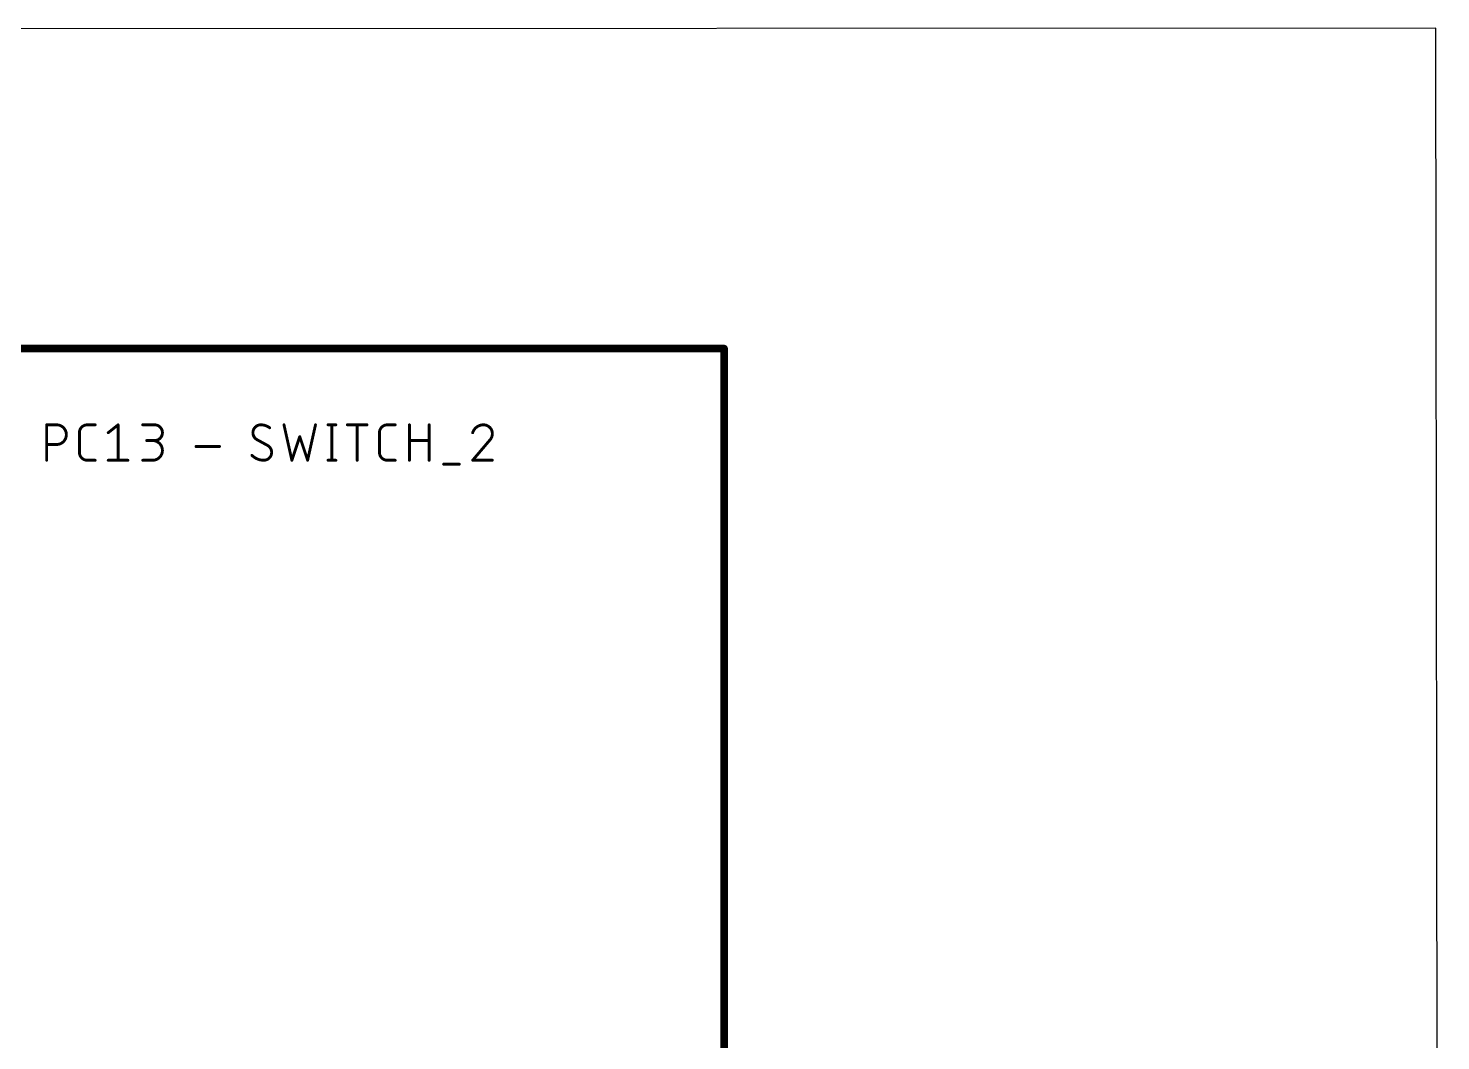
# Model space of a CAD drawing. Extents: x -18 to 127, y -8 to 112.
# Drawn here: x 89.55 to 127, y 85.65 to 112.49 of the extents above; entities that cross this region are included whole.
import ezdxf

# ---------------------------------------------------------------- set-up
doc = ezdxf.new("R2010")
doc.units = 0
doc.layers.add('20', color=31, linetype='CONTINUOUS')
doc.layers.add('21', color=253, linetype='CONTINUOUS')

msp = doc.modelspace()

# ---------------------------------------------------------------- linework, layer by layer
at = {"layer": '20'}
for p, q in [((126.873, 112.492), (-18, 112.43)), ((127, -8), (126.873, 112.492))]:
    msp.add_line(p, q, dxfattribs=at)
at = {"layer": '21'}
for points, const_width in [([(59, 104), (108, 104)], 0.2), ([(108, 104), (108, 0)], 0.2), ([(90.0381, 101.0381), (90.0381, 101.9779)], 0.0762), ([(90.0381, 101.9779), (90.2992, 101.9779)], 0.0762), ([(91.1152, 101.9779), (91.324, 101.9779)], 0.0762), ([(91.6709, 101.7691), (91.9319, 101.9779)], 0.0762), ([(91.9319, 101.9779), (91.9319, 101.0381)], 0.0762), ([(92.5853, 101.9779), (92.8986, 101.9779)], 0.0762), ([(96.3301, 101.9779), (96.5389, 101.0381)], 0.0762), ([(96.9566, 101.0381), (97.1654, 101.9779)], 0.0762), ([(97.4968, 101.9779), (97.7056, 101.9779)], 0.0762), ([(97.6012, 101.9779), (97.6012, 101.0381)], 0.0762), ([(98.0107, 101.9779), (98.5328, 101.9779)], 0.0762), ([(98.2718, 101.0381), (98.2718, 101.9779)], 0.0762), ([(99.0704, 101.9779), (99.2793, 101.9779)], 0.0762), ([(99.6566, 101.0381), (99.6566, 101.9779)], 0.0762), ([(100.1787, 101.9779), (100.1787, 101.0381)], 0.0762), ([(90.2992, 101.4558), (90.0381, 101.4558)], 0.0762), ([(90.9063, 101.2469), (90.9063, 101.7691)], 0.0762), ([(92.8986, 101.5602), (92.6897, 101.5602)], 0.0762), ([(95.8986, 101.4297), (95.6114, 101.5863)], 0.0762), ([(96.5389, 101.0381), (96.7478, 101.6646)], 0.0762), ([(96.7478, 101.6646), (96.9566, 101.0381)], 0.0762), ([(98.8616, 101.2469), (98.8616, 101.7691)], 0.0762), ([(99.6566, 101.5602), (100.1787, 101.5602)], 0.0762), ([(101.7768, 101.5602), (101.333, 101.0381)], 0.0762), ([(93.9961, 101.4036), (94.6226, 101.4036)], 0.0762), ([(91.324, 101.0381), (91.1152, 101.0381)], 0.0762), ([(91.6709, 101.0381), (92.193, 101.0381)], 0.0762), ([(92.5853, 101.0381), (92.8463, 101.0381)], 0.0762), ([(97.4968, 101.0381), (97.7056, 101.0381)], 0.0762), ([(99.2793, 101.0381), (99.0704, 101.0381)], 0.0762), ([(100.5623, 100.9337), (100.9799, 100.9337)], 0.0762), ([(101.333, 101.0381), (101.8551, 101.0381)], 0.0762)]:
    msp.add_lwpolyline(points, dxfattribs=dict(at, const_width=const_width))
for points, const_width in [([(108.05, 104, 1), (107.95, 104)], 0.1), ([(108, 103.95, 1), (108, 104.05)], 0.1), ([(90.0571, 101.9779, 1), (90.0191, 101.9779)], 0.0381), ([(90.0381, 101.9969, 1), (90.0381, 101.9589)], 0.0381), ([(90.2992, 101.4558, 1), (90.2992, 101.9779)], 0.0762), ([(90.2992, 101.9969, 1), (90.2992, 101.9589)], 0.0381), ([(90.2992, 101.9589, 1), (90.2992, 101.9969)], 0.0381), ([(91.1152, 101.9779, 0.4142), (90.9063, 101.7691)], 0.0762), ([(91.1152, 101.9969, 1), (91.1152, 101.9589)], 0.0381), ([(91.1152, 101.9589, 1), (91.1152, 101.9969)], 0.0381), ([(91.324, 101.9589, 1), (91.324, 101.9969)], 0.0381), ([(91.951, 101.9779, 1), (91.9129, 101.9779)], 0.0381), ([(91.9438, 101.963, 1), (91.92, 101.9928)], 0.0381), ([(92.5853, 101.9969, 1), (92.5853, 101.9589)], 0.0381), ([(92.8986, 101.5602, 1), (92.8986, 101.9779)], 0.0762), ([(92.8986, 101.9969, 1), (92.8986, 101.9589)], 0.0381), ([(92.8986, 101.9589, 1), (92.8986, 101.9969)], 0.0381), ([(95.7158, 101.9779, 0.4142), (95.507, 101.7691)], 0.0762), ([(95.9508, 101.8996, 0.1623), (95.7158, 101.9779)], 0.0762), ([(95.7158, 101.9969, 1), (95.7158, 101.9589)], 0.0381), ([(95.7158, 101.9588, 1), (95.7158, 101.9969)], 0.0381), ([(95.9393, 101.8843, 1), (95.9622, 101.9148)], 0.0381), ([(96.3487, 101.982, 1), (96.3115, 101.9738)], 0.0381), ([(97.184, 101.9738, 1), (97.1469, 101.982)], 0.0381), ([(97.4968, 101.9969, 1), (97.4968, 101.9589)], 0.0381), ([(97.6202, 101.9779, 1), (97.5821, 101.9779)], 0.0381), ([(97.7056, 101.9589, 1), (97.7056, 101.9969)], 0.0381), ([(98.0107, 101.9969, 1), (98.0107, 101.9589)], 0.0381), ([(98.2908, 101.9779, 1), (98.2527, 101.9779)], 0.0381), ([(98.5328, 101.9589, 1), (98.5328, 101.9969)], 0.0381), ([(99.0704, 101.9779, 0.4142), (98.8616, 101.7691)], 0.0762), ([(99.0704, 101.9969, 1), (99.0704, 101.9589)], 0.0381), ([(99.0704, 101.9589, 1), (99.0704, 101.9969)], 0.0381), ([(99.2793, 101.9589, 1), (99.2793, 101.9969)], 0.0381), ([(99.6757, 101.9779, 1), (99.6376, 101.9779)], 0.0381), ([(100.1978, 101.9779, 1), (100.1597, 101.9779)], 0.0381), ([(101.6202, 101.9779, 0.3252), (101.333, 101.7691)], 0.0762), ([(101.8551, 101.743, 0.4142), (101.6202, 101.9779)], 0.0762), ([(101.6202, 101.9969, 1), (101.6202, 101.9589)], 0.0381), ([(101.6202, 101.9589, 1), (101.6202, 101.9969)], 0.0381), ([(90.0381, 101.4748, 1), (90.0381, 101.4367)], 0.0381), ([(90.2992, 101.4748, 1), (90.2992, 101.4367)], 0.0381), ([(90.2992, 101.4367, 1), (90.2992, 101.4748)], 0.0381), ([(90.9254, 101.7691, 1), (90.8873, 101.7691)], 0.0381), ([(90.8873, 101.7691, 1), (90.9254, 101.7691)], 0.0381), ([(91.659, 101.7839, 1), (91.6828, 101.7542)], 0.0381), ([(92.6897, 101.5793, 1), (92.6897, 101.5412)], 0.0381), ([(92.8463, 101.0381, 1), (92.8463, 101.5602)], 0.0762), ([(92.8463, 101.5793, 1), (92.8463, 101.5412)], 0.0381), ([(92.8986, 101.5793, 1), (92.8986, 101.5412)], 0.0381), ([(92.8986, 101.5412, 1), (92.8986, 101.5793)], 0.0381), ([(95.507, 101.7691, 0.2656), (95.6114, 101.5863)], 0.0762), ([(95.526, 101.7691, 1), (95.4879, 101.7691)], 0.0381), ([(95.4879, 101.7691, 1), (95.526, 101.7691)], 0.0381), ([(95.6205, 101.603, 1), (95.6023, 101.5696)], 0.0381), ([(95.6017, 101.5699, 1), (95.6211, 101.6027)], 0.0381), ([(96.7658, 101.6707, 1), (96.7297, 101.6586)], 0.0381), ([(96.7658, 101.6586, 1), (96.7297, 101.6707)], 0.0381), ([(98.8806, 101.7691, 1), (98.8425, 101.7691)], 0.0381), ([(98.8425, 101.7691, 1), (98.8806, 101.7691)], 0.0381), ([(99.6566, 101.5793, 1), (99.6566, 101.5412)], 0.0381), ([(100.1787, 101.5412, 1), (100.1787, 101.5793)], 0.0381), ([(101.3149, 101.7749, 1), (101.3511, 101.7632)], 0.0381), ([(101.7768, 101.5602, 0.2052), (101.8551, 101.743)], 0.0762), ([(101.7637, 101.574, 1), (101.7899, 101.5464)], 0.0381), ([(101.7913, 101.5479, 1), (101.7623, 101.5725)], 0.0381), ([(101.8742, 101.7429, 1), (101.8361, 101.743)], 0.0381), ([(101.8361, 101.743, 1), (101.8742, 101.743)], 0.0381), ([(90.9063, 101.2469, 0.4142), (91.1152, 101.0381)], 0.0762), ([(90.9254, 101.2469, 1), (90.8873, 101.2469)], 0.0381), ([(90.8873, 101.2469, 1), (90.9254, 101.2469)], 0.0381), ([(93.9961, 101.4226, 1), (93.9961, 101.3845)], 0.0381), ([(94.6226, 101.3845, 1), (94.6226, 101.4226)], 0.0381), ([(95.4944, 101.182, 1), (95.4673, 101.1552)], 0.0381), ([(95.4809, 101.1686, 0.2), (95.7941, 101.0381)], 0.0762), ([(95.7941, 101.0381, 0.4142), (96.003, 101.2469)], 0.0762), ([(96.003, 101.2469, 0.2656), (95.8986, 101.4297)], 0.0762), ([(95.9082, 101.4461, 1), (95.8889, 101.4133)], 0.0381), ([(95.8894, 101.413, 1), (95.9077, 101.4464)], 0.0381), ([(96.022, 101.2469, 1), (95.9839, 101.2469)], 0.0381), ([(95.9839, 101.2469, 1), (96.022, 101.2469)], 0.0381), ([(98.8616, 101.2469, 0.4142), (99.0704, 101.0381)], 0.0762), ([(98.8806, 101.2469, 1), (98.8425, 101.2469)], 0.0381), ([(98.8425, 101.2469, 1), (98.8806, 101.2469)], 0.0381), ([(90.0191, 101.0381, 1), (90.0571, 101.0381)], 0.0381), ([(91.1152, 101.0571, 1), (91.1152, 101.0191)], 0.0381), ([(91.1152, 101.0191, 1), (91.1152, 101.0571)], 0.0381), ([(91.324, 101.0191, 1), (91.324, 101.0571)], 0.0381), ([(91.6709, 101.0571, 1), (91.6709, 101.0191)], 0.0381), ([(91.9129, 101.0381, 1), (91.951, 101.0381)], 0.0381), ([(92.193, 101.0191, 1), (92.193, 101.0571)], 0.0381), ([(92.5853, 101.0571, 1), (92.5853, 101.0191)], 0.0381), ([(92.8463, 101.0571, 1), (92.8463, 101.0191)], 0.0381), ([(92.8463, 101.0191, 1), (92.8463, 101.0571)], 0.0381), ([(95.7941, 101.0571, 1), (95.7941, 101.0191)], 0.0381), ([(95.7941, 101.0191, 1), (95.7941, 101.0571)], 0.0381), ([(96.5208, 101.0441, 1), (96.557, 101.0321)], 0.0381), ([(96.5203, 101.034, 1), (96.5575, 101.0422)], 0.0381), ([(96.938, 101.0422, 1), (96.9752, 101.034)], 0.0381), ([(96.9385, 101.0321, 1), (96.9747, 101.0441)], 0.0381), ([(97.4968, 101.0571, 1), (97.4968, 101.0191)], 0.0381), ([(97.5821, 101.0381, 1), (97.6202, 101.0381)], 0.0381), ([(97.7056, 101.0191, 1), (97.7056, 101.0571)], 0.0381), ([(98.2527, 101.0381, 1), (98.2908, 101.0381)], 0.0381), ([(99.0704, 101.0571, 1), (99.0704, 101.0191)], 0.0381), ([(99.0704, 101.0191, 1), (99.0704, 101.0571)], 0.0381), ([(99.2793, 101.0191, 1), (99.2793, 101.0571)], 0.0381), ([(99.6376, 101.0381, 1), (99.6757, 101.0381)], 0.0381), ([(100.1597, 101.0381, 1), (100.1978, 101.0381)], 0.0381), ([(100.5623, 100.9527, 1), (100.5623, 100.9146)], 0.0381), ([(100.9799, 100.9146, 1), (100.9799, 100.9527)], 0.0381), ([(101.3185, 101.0504, 1), (101.3475, 101.0258)], 0.0381), ([(101.333, 101.0571, 1), (101.333, 101.0191)], 0.0381), ([(101.8551, 101.0191, 1), (101.8551, 101.0571)], 0.0381)]:
    msp.add_lwpolyline(points, format="xyb", dxfattribs=dict(at, const_width=const_width))

doc.saveas('drawing.dxf')
